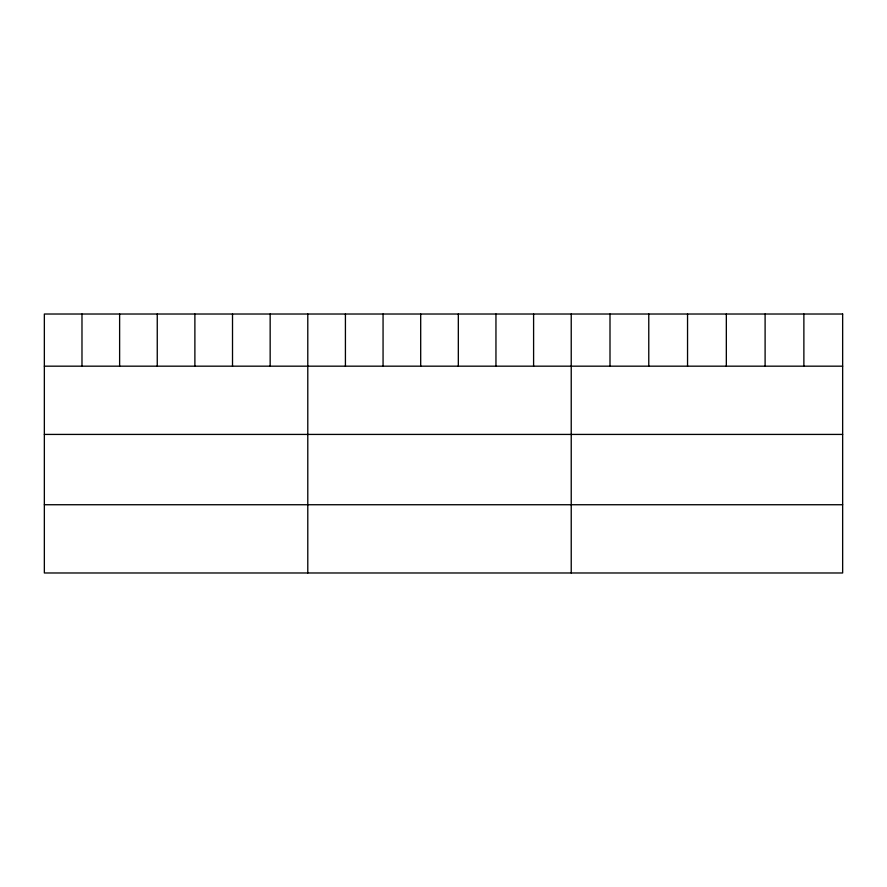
<?xml version="1.0" encoding="UTF-8"?>
<svg xmlns="http://www.w3.org/2000/svg" width="887" height="887" viewBox="0 0 887 887"><rect width="100%" height="100%" fill="white"/><g stroke="black" fill="none" stroke-linecap="round" stroke-linejoin="round"><path stroke-width="1.33" d="M44.35 366.176L842.65 366.176M44.35 434.419L842.65 434.419M44.35 504.736L842.65 504.736M803.877 314.02L803.877 366.176M765.104 314.02L765.104 366.176M726.331 314.02L726.331 366.176M687.547 314.02L687.547 366.176M648.774 314.02L648.774 366.176M610.001 314.02L610.001 366.176M571.228 314.02L571.228 572.98M533.597 314.02L533.597 366.176M495.955 314.02L495.955 366.176M458.324 314.02L458.324 366.176M420.693 314.02L420.693 366.176M383.062 314.02L383.062 366.176M345.42 314.02L345.42 366.176M307.789 314.02L307.789 572.98M270.158 314.02L270.158 366.176M232.516 314.02L232.516 366.176M194.885 314.02L194.885 366.176M157.254 314.02L157.254 366.176M119.623 314.02L119.623 366.176M81.981 314.02L81.981 366.176M842.65 314.02L44.35 314.02L44.35 572.98L842.65 572.98L842.65 314.02"/></g></svg>
